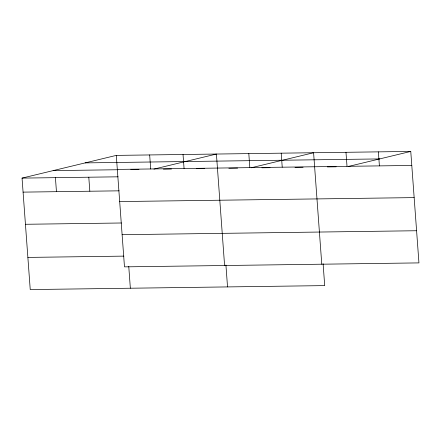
<?xml version="1.0" encoding="UTF-8"?>
<svg xmlns="http://www.w3.org/2000/svg" width="441" height="441" viewBox="0 0 441 441"><rect width="100%" height="100%" fill="white"/><g stroke="black" fill="none" stroke-linecap="round" stroke-linejoin="round"><path stroke-width="0.66" d="M323.099 263.712L324.708 285.608L30.236 289.572L22.05 178.103L116.292 155.392L410.764 151.428L418.95 262.897L124.478 266.86L116.292 155.392M153.937 169.101L216.415 154.047L224.596 265.51M251.116 167.795L313.59 152.74L321.776 264.203M348.291 166.483L410.764 151.428M85.19 162.889L379.662 158.925M117.323 169.416L411.795 165.452M53.152 170.612L117.852 169.741M130.795 169.565L138.97 169.454M163.391 169.129L171.488 169.019M196.46 168.683L204.558 168.572M228.851 168.247L237.622 168.126M261.921 167.8L270.019 167.69M294.985 167.354L303.083 167.244M327.376 166.919L336.152 166.803M22.05 178.103L118.083 176.813M23.081 192.127L119.114 190.832M119.682 201.57L414.154 197.607M25.44 224.282L121.473 222.992M122.118 234.7L416.591 230.737M27.877 257.412L123.91 256.122M378.372 151.864L379.403 165.888M345.981 152.299L347.012 166.323M281.198 153.176L282.229 167.194M248.807 153.611L249.832 167.63M225.924 265.019L227.534 286.915M183.037 154.493L184.068 168.517M149.664 154.945L150.695 168.964M128.75 266.331L130.354 288.221M88.795 177.205L89.826 191.229M55.423 177.657L56.454 191.675"/></g></svg>
